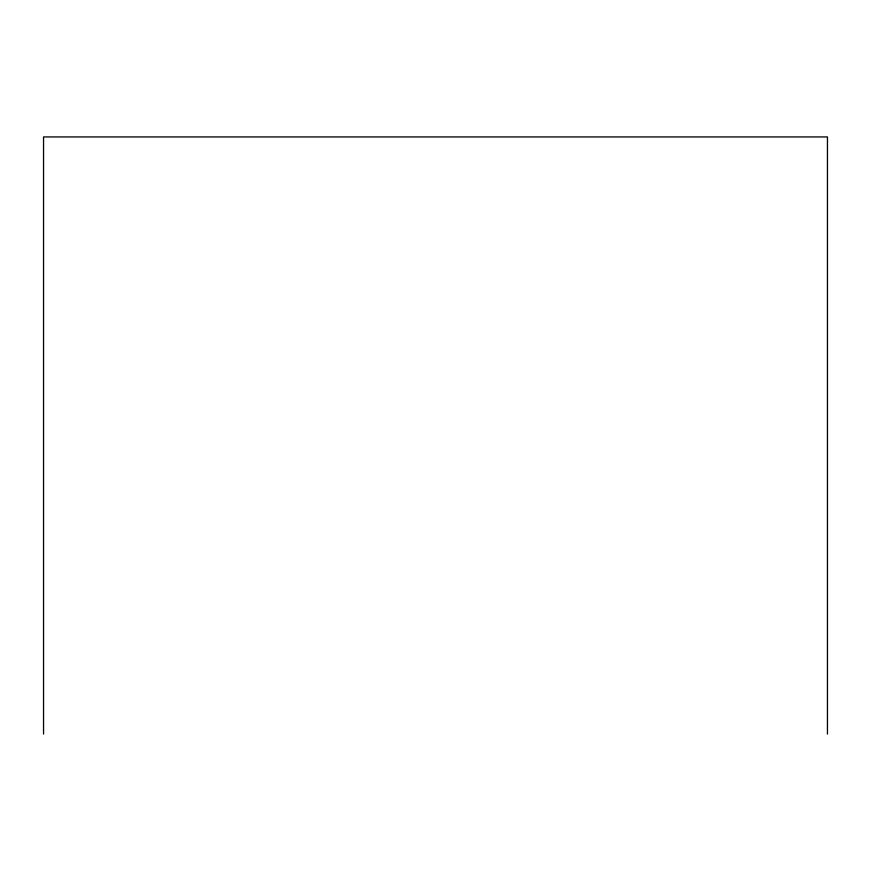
<?xml version="1.0" encoding="UTF-8"?>
<svg xmlns="http://www.w3.org/2000/svg" width="871" height="871" viewBox="0 0 871 871"><rect width="100%" height="100%" fill="white"/><g stroke="black" fill="none" stroke-linecap="round" stroke-linejoin="round"><path stroke-width="1.31" d="M827.45 734.068L827.45 136.932L43.55 136.932L43.55 734.068"/></g></svg>
